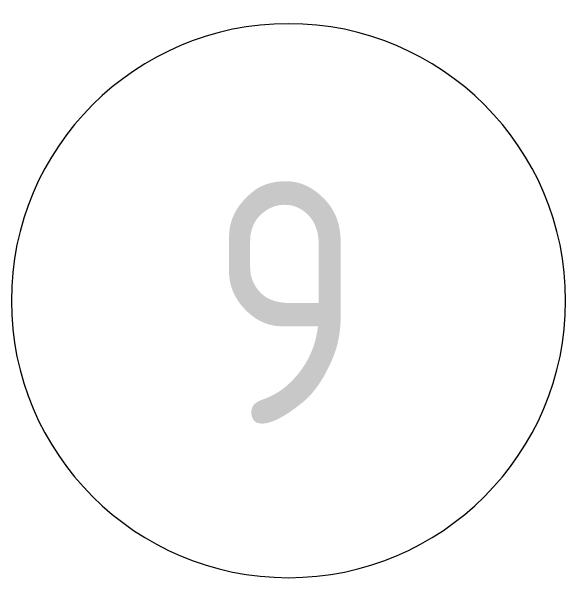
# Model space of a CAD drawing. Header units: millimetres. Extents: x -515342 to 330399, y -224905 to 507333.
# Drawn here: x -298703 to -297903, y -46658 to -45840 of the extents above; entities that cross this region are included whole.
import ezdxf

# ---------------------------------------------------------------- set-up
doc = ezdxf.new("R2010")
doc.units = ezdxf.units.MM
doc.layers.add('Оси', color=7, linetype='Continuous', lineweight=0)
doc.styles.add('GOST Common', font='', dxfattribs={"width": 0.9, "height": 350})
doc.styles.get('GOST Common').set_extended_font_data('GOST Common')

# ---------------------------------------------------------------- blocks, each defined once
blk = doc.blocks.new('Ось сетки - Круг_Ø8 мм-6577-О_АР_П_1_0_000_План 1 этажа')
at = {"layer": 'Оси'}
for start, end in [(360, 180), (180, 360)]:
    blk.add_arc((0, 0), 4, start, end, dxfattribs=at)

msp = doc.modelspace()

# ---------------------------------------------------------------- block references
at = {"layer": 'Оси', "xscale": 99.99999999999993, "yscale": 99.99999999999993, "zscale": 99.99999999999993}
msp.add_blockref('Ось сетки - Круг_Ø8 мм-6577-О_АР_П_1_0_000_План 1 этажа', (-298303.1427, -46257.6829), dxfattribs=at)

# ---------------------------------------------------------------- texts
at = {"layer": 'Оси', "insert": (-298416.9233, -46085.1495), "char_height": 350, "width": 274.177125, "attachment_point": 1, "style": 'GOST Common'}
msp.add_mtext('\\fGOST Common|b0|i0|c204|p34|;\\W.9;9', dxfattribs=at)

doc.saveas('drawing.dxf')
